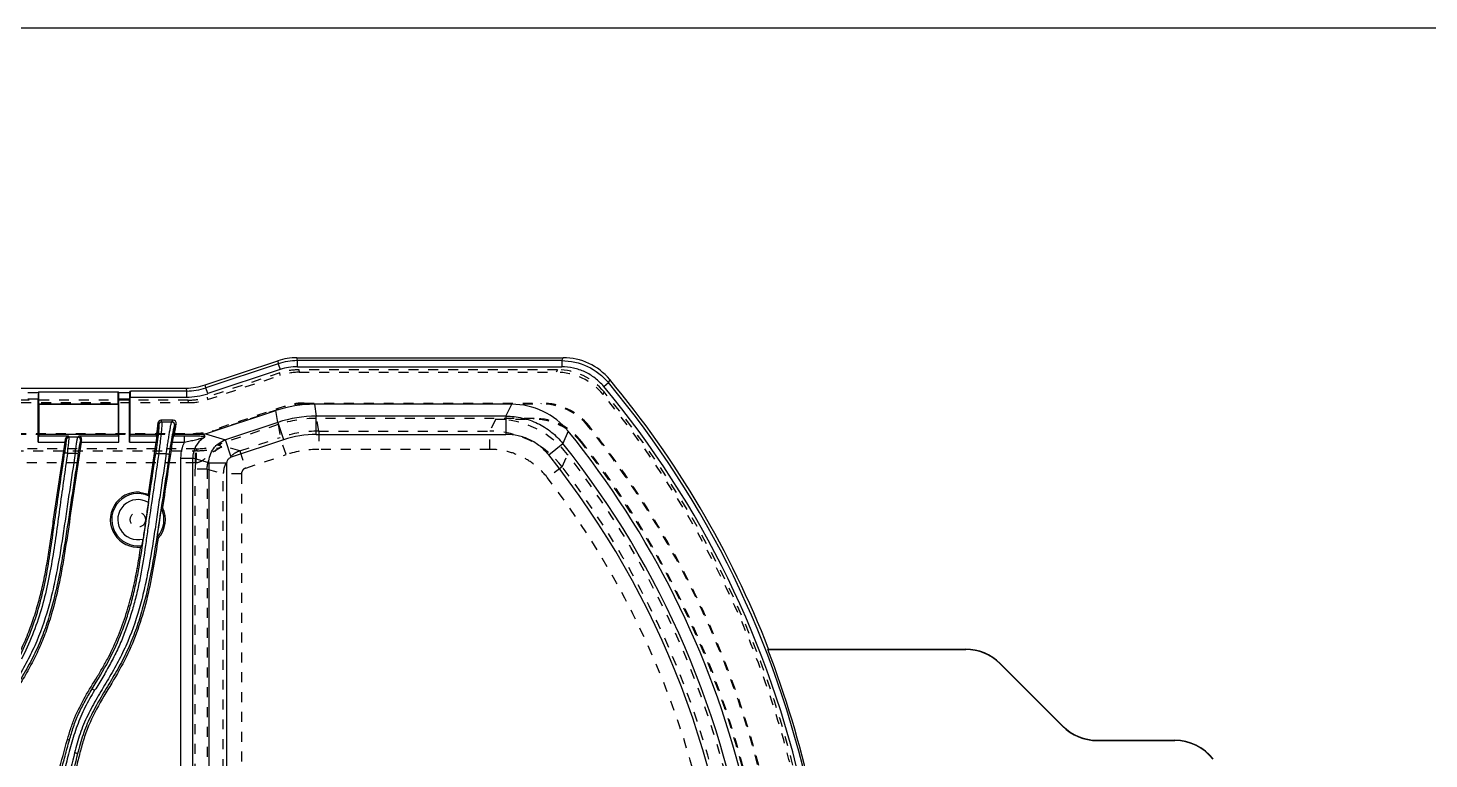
# Model space of a CAD drawing. Header units: millimetres. Extents: x -946 to 3963, y -10008 to 1396.
# Drawn here: x 113.6 to 344.2, y 126 to 246.4 of the extents above; entities that cross this region are included whole.
import ezdxf

# ---------------------------------------------------------------- set-up
doc = ezdxf.new("R2010")
doc.units = ezdxf.units.MM
doc.header["$LTSCALE"] = 16.335
doc.linetypes.add('HIDDEN', pattern=[0.2, 0.1, -0.1])
doc.layers.get('0').update_dxf_attribs({"linetype": 'CONTINUOUS'})
doc.layers.add('DEFAULT_2', color=8, linetype='HIDDEN')

msp = doc.modelspace()

# ---------------------------------------------------------------- linework, layer by layer
at = {"color": 7, "linetype": 'Continuous'}
for p, q in [((142.798, 187.593), (154.723, 191.568)), ((154.723, 191.568), (154.803, 191.078)), ((157.961, 191.591), (157.881, 192.081)), ((157.881, 192.081), (201.677, 192.081)), ((157.961, 190.592), (157.961, 191.591)), ((201.447, 191.591), (157.961, 191.591)), ((201.447, 191.591), (201.677, 192.081)), ((201.447, 191.591), (201.447, 190.592)), ((154.803, 191.078), (142.878, 187.103)), ((155.119, 190.131), (143.193, 186.156)), ((154.803, 191.078), (155.119, 190.131)), ((157.961, 190.592), (201.447, 190.592)), ((-83.119, 187.081), (139.64, 187.081)), ((139.64, 187.081), (139.72, 186.591)), ((142.878, 187.103), (142.798, 187.593)), ((143.193, 186.156), (142.878, 187.103)), ((208.359, 187.349), (209.127, 187.988)), ((209.347, 188.49), (209.127, 187.988)), ((115.342, 186.308), (113.575, 186.308)), ((113.6, 185.309), (115.317, 185.309)), ((115.317, 178.18), (115.317, 185.309)), ((115.427, 186.478), (115.342, 186.308)), ((115.427, 184.478), (115.427, 186.478)), ((115.427, 186.478), (128.49, 186.478)), ((115.459, 184.415), (115.427, 184.478)), ((115.427, 184.478), (128.49, 184.478)), ((128.49, 184.478), (128.459, 184.415)), ((128.49, 184.478), (128.49, 186.478)), ((128.575, 186.308), (128.49, 186.478)), ((130.342, 186.308), (128.575, 186.308)), ((128.6, 178.18), (128.6, 185.309)), ((128.6, 185.309), (130.317, 185.309)), ((130.317, 178.18), (130.317, 185.309)), ((130.342, 186.308), (130.483, 186.591)), ((130.459, 179.412), (130.459, 185.592)), ((130.459, 185.592), (139.72, 185.592)), ((139.72, 186.591), (130.483, 186.591)), ((139.72, 186.591), (139.72, 185.592)), ((115.459, 179.412), (115.459, 184.415)), ((115.459, 184.415), (128.459, 184.415)), ((128.459, 184.415), (128.459, 179.412)), ((142.83, 179.52), (154.43, 183.387)), ((154.749, 181.424), (154.43, 183.387)), ((160.746, 184.412), (161.065, 182.449)), ((193.226, 184.412), (160.746, 184.412)), ((161.065, 179.453), (161.065, 182.449)), ((192.285, 182.449), (161.065, 182.449)), ((192.285, 182.449), (193.226, 184.412)), ((192.285, 182.449), (192.285, 179.453)), ((134.877, 179.128), (135.163, 181.056)), ((135.163, 181.056), (135.017, 181.36)), ((135.511, 181.786), (135.657, 181.483)), ((137.515, 181.786), (135.511, 181.786)), ((137.279, 181.483), (135.657, 181.483)), ((137.279, 181.483), (137.515, 181.786)), ((138.009, 181.213), (137.773, 180.91)), ((154.749, 181.424), (146.107, 178.543)), ((154.749, 181.424), (155.696, 178.582)), ((202.542, 179.966), (201.653, 177.938)), ((115.317, 178.18), (119.736, 178.18)), ((115.342, 179.178), (115.459, 179.412)), ((120.281, 179.178), (115.342, 179.178)), ((128.459, 179.412), (115.459, 179.412)), ((119.89, 178.557), (119.809, 178.71)), ((120.384, 178.983), (120.281, 179.178)), ((121.808, 178.983), (120.384, 178.983)), ((121.808, 178.983), (121.969, 179.178)), ((128.575, 179.178), (121.969, 179.178)), ((122.425, 178.559), (122.302, 178.41)), ((122.365, 178.18), (128.6, 178.18)), ((128.459, 179.412), (128.575, 179.178)), ((130.317, 178.18), (134.736, 178.18)), ((130.342, 179.178), (130.459, 179.412)), ((134.851, 179.178), (130.342, 179.178)), ((134.728, 179.412), (130.459, 179.412)), ((133.457, 169.591), (134.736, 178.18)), ((134.877, 179.128), (134.728, 179.412)), ((137.365, 178.18), (139.348, 178.18)), ((137.74, 179.412), (137.507, 179.129)), ((139.348, 179.178), (137.548, 179.178)), ((142.542, 179.412), (137.74, 179.412)), ((139.348, 179.178), (139.348, 178.18)), ((142.83, 179.52), (146.107, 178.543)), ((147.055, 175.701), (146.107, 178.543)), ((155.689, 178.579), (147.055, 175.701)), ((161.073, 179.453), (192.285, 179.453)), ((199.311, 176.07), (201.653, 177.938)), ((120.145, 176.38), (121.4, 176.38)), ((135.13, 176.277), (136.384, 176.277)), ((138.736, 175.546), (138.736, 117.994)), ((138.736, 175.546), (140.729, 175.546)), ((140.729, 117.947), (140.729, 175.546)), ((143.383, 174.755), (140.729, 175.546)), ((143.383, 174.755), (143.383, -1.593)), ((143.383, 174.755), (146.371, 174.755)), ((146.371, -1.593), (146.371, 174.755)), ((131.99, 169.935), (133.457, 169.591)), ((135.597, 167.231), (135.778, 167.394)), ((135.035, 162.34), (134.91, 162.549)), ((131.857, 157.326), (131.604, 157.373)), ((235.509, 144.081), (235.36, 144.028)), ((235.36, 144.028), (267.947, 144.028)), ((235.509, 144.081), (267.947, 144.081)), ((267.947, 144.081), (267.947, 144.028)), ((273.567, 141.701), (273.604, 141.738)), ((283.88, 131.387), (273.567, 141.701)), ((273.604, 141.738), (283.917, 131.424)), ((283.917, 131.424), (283.88, 131.387)), ((120.44, 129.092), (120.115, 129.188)), ((289.574, 129.081), (302.352, 129.081)), ((289.574, 129.028), (289.574, 129.081)), ((289.574, 129.028), (302.352, 129.028)), ((302.352, 129.081), (302.352, 129.028))]:
    msp.add_line(p, q, dxfattribs=at)
msp.add_lwpolyline([(-305.989, 246.368), (687.124, 246.368), (687.124, -373.333), (-305.989, -373.333)], close=True)
for centre, radius, start, end in [((157.972, 181.537), 10.053, 90.06175, 108.37319), ((201.677, 182.096), 9.985, 39.82014, 90.00315), ((157.963, 181.59), 9.002, 90.01594, 108.41901), ((139.71, 196.638), 10.048, 270.05676, 288.37819), ((87.133, 86.581), 157.639, 12.33754, 39.7349), ((87.133, 86.581), 158.638, 12.27546, 39.7349), ((87.133, 86.581), 159.128, 21.18276, 39.82329), ((139.717, 196.594), 11.003, 270.01594, 288.41901), ((161.071, 162.44), 20.008, 90.01657, 108.41837), ((193.227, 172.43), 11.982, 38.97567, 90.00305), ((135.511, 181.287), 0.499, 89.9939, 171.60618), ((135.658, 180.981), 0.501, 90.07025, 171.40209), ((137.277, 180.982), 0.501, 351.74445, 89.8616), ((87.133, 86.581), 148.459, 13.96747, 38.97872), ((120.385, 178.482), 0.501, 90.07787, 171.43512), ((121.807, 178.482), 0.501, 351.66343, 89.86354), ((149.084, 174.19), 27.015, 170.6929, 171.50689), ((144.725, 175.541), 5.989, 153.8615, 163.39007), ((144.703, 175.549), 3.974, 123.49211, 180.05222), ((161.069, 162.453), 17, 89.98646, 108.44849), ((87.133, 86.581), 146.496, 7.98695, 38.58082), ((144.754, 175.54), 6.017, 163.45826, 179.9456), ((87.133, 86.581), 143.5, 3.32159, 38.58082), ((131.701, 165.411), 4.533, 86.34627, 275.97006), ((131.701, 165.411), 4.3, 64.26382, 278.92931), ((131.701, 165.411), 3.301, 58.17501, 285.03071), ((116.34, 163.187), 18.275, 19.49025, 20.51142), ((1734.441, -71.179), 1618.798, 171.495655, 171.710065), ((131.701, 165.411), 4.3, 318.25959, 25.03596), ((131.701, 165.411), 4.533, 317.34293, 25.94244), ((118.222, 171.584), 17.571, 322.56195, 323.62576), ((87.133, 86.581), 158.971, 12.31995, 21.18448), ((267.947, 136.081), 8, 45, 90), ((267.947, 136.081), 7.948, 45, 90), ((289.574, 137.081), 8, 225, 270), ((289.574, 137.081), 8.052, 225, 270), ((302.352, 121.081), 8, 37.92396, 90), ((302.352, 121.081), 7.948, 37.92396, 90)]:
    msp.add_arc(centre, radius, start, end, dxfattribs=at)
for centre, major_axis, ratio, start_param, end_param in [((157.886, 182.067), (1.604, -9.885), 0.9985935, 2.9809398, 3.3022455), ((139.636, 197.094), (-1.604, 9.885), 0.9985935, -3.3022455, -2.9809398), ((115.343, 185.309), (0, 1), 0.0261859, 0.0523599, 1.5707963), ((128.574, 185.309), (0, 1), 0.0261859, -1.5707963, -0.0523599), ((130.343, 185.309), (0, 1), 0.0261859, 0.0523599, 1.5707963), ((130.485, 185.592), (0, 1), 0.0261859, 0.0523599, 1.5707963), ((160.755, 164.384), (-3.208, 19.77), 0.9985935, -0.1606529, 0.1606529), ((5320.829, -592.505), (4124.678, -3238.736), 0.9991931, -2.6237227, -2.6233469), ((-1501.296, 423.972), (1641.435, 228.537), 0.9993382, -0.286637, -0.2855374), ((115.343, 178.18), (0, 1), 0.0261859, 0.0523599, 1.5707963), ((128.574, 178.18), (0, 1), 0.0261859, -1.5707963, -0.0523599), ((130.343, 178.18), (0, 1), 0.0261859, 0.0523599, 1.5707963), ((144.112, 175.725), (3.849, -1.147), 0.9958587, 2.1842053, 2.2609372), ((156.362, 172.073), (13.864, -7.769), 0.1266314, -2.9645303, -2.8687317)]:
    msp.add_ellipse(centre, major_axis=major_axis, ratio=ratio, start_param=start_param, end_param=end_param, dxfattribs=at)
for points, knots in [([(201.447, 191.591), (202.898, 191.59), (205.826, 190.932), (208.202, 189.099), (209.127, 187.988)], [0, 0, 0, 0, 0.5008121, 1, 1, 1, 1]), ([(208.359, 187.349), (207.935, 187.849), (206.983, 188.767), (205.294, 189.804), (203.416, 190.44), (202.102, 190.585), (201.447, 190.592)], [0, 0, 0, 0, 0.2499367, 0.5, 0.7500633, 1, 1, 1, 1]), ([(192.285, 182.449), (193.18, 182.448), (194.972, 182.242), (197.516, 181.346), (199.808, 179.916), (201.092, 178.641), (201.653, 177.938)], [0, 0, 0, 0, 0.2503203, 0.4992385, 0.7485062, 1, 1, 1, 1]), ([(135.163, 181.056), (135.17, 181.04), (135.174, 180.992), (135.176, 180.902), (135.172, 180.772), (135.158, 180.523), (135.123, 180.122), (135.062, 179.542), (134.98, 178.846), (134.88, 178.053), (134.764, 177.188), (134.68, 176.591), (134.636, 176.285)], [0, 0, 0, 0, 0.0105778, 0.0294461, 0.0565639, 0.091767, 0.1853948, 0.307893, 0.4554465, 0.6234806, 0.8069389, 1, 1, 1, 1]), ([(135.657, 181.483), (135.664, 181.467), (135.668, 181.416), (135.671, 181.319), (135.667, 181.179), (135.653, 180.909), (135.618, 180.471), (135.557, 179.838), (135.475, 179.076), (135.375, 178.21), (135.259, 177.266), (135.174, 176.613), (135.13, 176.277)], [0, 0, 0, 0, 0.0101578, 0.028713, 0.0555733, 0.0905334, 0.1838044, 0.3066002, 0.454849, 0.6227826, 0.8059772, 1, 1, 1, 1]), ([(136.384, 176.277), (136.432, 176.613), (136.526, 177.268), (136.668, 178.212), (136.804, 179.078), (136.93, 179.839), (137.042, 180.472), (137.126, 180.909), (137.186, 181.179), (137.22, 181.32), (137.249, 181.417), (137.268, 181.467), (137.279, 181.483)], [0, 0, 0, 0, 0.1929247, 0.3750381, 0.5421255, 0.6899815, 0.8129634, 0.9069125, 0.9423776, 0.9698424, 0.9890907, 1, 1, 1, 1]), ([(136.878, 176.138), (136.971, 176.737), (137.11, 177.603), (137.298, 178.703), (137.424, 179.399), (137.535, 179.978), (137.62, 180.379), (137.679, 180.627), (137.714, 180.758), (137.743, 180.848), (137.762, 180.895), (137.773, 180.91)], [0, 0, 0, 0, 0.3743434, 0.5415752, 0.6886871, 0.8112772, 0.9056103, 0.9413499, 0.9690975, 0.9886723, 1, 1, 1, 1]), ([(138.009, 181.213), (138.029, 181.35), (137.945, 181.658), (137.654, 181.786), (137.515, 181.786)], [0, 0, 0, 0, 0.5000318, 1, 1, 1, 1]), ([(122.365, 178.18), (122.073, 176.226), (121.484, 172.318), (120.644, 166.45), (119.931, 161.562), (119.285, 157.663), (118.554, 153.779), (117.595, 149.938), (116.31, 146.198), (115.144, 143.469), (113.785, 140.833), (112.292, 138.271), (110.747, 135.742), (109.545, 133.58), (108.728, 131.779), (108.184, 130.398), (107.718, 128.99), (107.318, 127.563), (106.953, 126.126), (106.471, 124.209), (105.858, 121.816), (105.176, 118.932), (104.562, 116.032), (104.016, 113.118), (103.359, 109.221), (102.675, 104.328), (101.896, 96.462), (101.662, 90.532), (101.662, 86.581)], [0, 0, 0, 0, 0.0624981, 0.1249962, 0.1874941, 0.2187435, 0.2499951, 0.3124799, 0.343738, 0.3749893, 0.4062459, 0.4374932, 0.468754, 0.5000005, 0.5156417, 0.5312811, 0.5469063, 0.5625299, 0.5781628, 0.5937942, 0.625041, 0.656289, 0.6875397, 0.7187893, 0.750039, 0.8125353, 0.8750316, 1, 1, 1, 1]), ([(106.7, 133.671), (107.108, 134.559), (108.033, 136.285), (109.566, 138.785), (111.084, 141.294), (112.466, 143.883), (113.64, 146.574), (114.636, 149.334), (115.478, 152.145), (116.162, 154.998), (116.711, 157.879), (117.158, 160.777), (117.58, 163.679), (118.15, 167.546), (118.873, 172.379), (119.449, 176.246), (119.736, 178.18)], [0, 0, 0, 0, 0.0624955, 0.1250088, 0.187505, 0.2500087, 0.3125073, 0.3750271, 0.4375311, 0.5000333, 0.5625354, 0.6250307, 0.6875291, 0.7500225, 0.8750111, 1, 1, 1, 1]), ([(119.89, 178.557), (119.893, 178.551), (119.895, 178.53), (119.897, 178.491), (119.895, 178.433), (119.889, 178.32), (119.873, 178.138), (119.845, 177.875), (119.808, 177.557), (119.745, 177.055), (119.69, 176.66), (119.651, 176.388)], [0, 0, 0, 0, 0.009542, 0.0276881, 0.0543547, 0.089304, 0.1828062, 0.3051787, 0.4529393, 0.6215761, 1, 1, 1, 1]), ([(119.736, 178.18), (119.743, 178.226), (119.769, 178.403), (119.793, 178.58), (119.809, 178.71)], [0, 0, 0, 0, 0.2624124, 1, 1, 1, 1]), ([(120.281, 179.178), (120.177, 179.17), (119.944, 179.07), (119.825, 178.839), (119.809, 178.71)], [0, 0, 0, 0, 0.4475279, 1, 1, 1, 1]), ([(120.145, 176.38), (120.186, 176.707), (120.239, 177.182), (120.302, 177.785), (120.34, 178.165), (120.367, 178.481), (120.383, 178.699), (120.389, 178.834), (120.391, 178.904), (120.389, 178.95), (120.387, 178.975), (120.384, 178.983)], [0, 0, 0, 0, 0.3786932, 0.5473421, 0.6950786, 0.8174576, 0.9108474, 0.9456456, 0.9721753, 0.9903031, 1, 1, 1, 1]), ([(121.4, 176.38), (121.444, 176.708), (121.506, 177.183), (121.591, 177.785), (121.649, 178.166), (121.7, 178.482), (121.743, 178.722), (121.773, 178.874), (121.794, 178.951), (121.802, 178.976), (121.808, 178.983)], [0, 0, 0, 0, 0.3768268, 0.5447917, 0.6921762, 0.8146591, 0.908595, 0.9708684, 0.989608, 1, 1, 1, 1]), ([(121.894, 176.24), (121.936, 176.514), (122, 176.909), (122.086, 177.411), (122.143, 177.728), (122.194, 177.991), (122.237, 178.192), (122.267, 178.319), (122.289, 178.383), (122.297, 178.404), (122.302, 178.41)], [0, 0, 0, 0, 0.375756, 0.5434413, 0.6907435, 0.8133048, 0.9076092, 0.970555, 0.9895448, 1, 1, 1, 1]), ([(122.425, 178.559), (122.45, 178.715), (122.364, 179.028), (122.089, 179.169), (121.969, 179.178)], [0, 0, 0, 0, 0.5675211, 1, 1, 1, 1]), ([(134.736, 178.18), (134.754, 178.302), (134.78, 178.481), (134.809, 178.71), (134.828, 178.858), (134.84, 178.981), (134.851, 179.077), (134.851, 179.138), (134.855, 179.17), (134.851, 179.178)], [0, 0, 0, 0, 0.3696476, 0.5389436, 0.6885842, 0.8135408, 0.9090729, 0.971911, 1, 1, 1, 1]), ([(137.365, 178.18), (137.096, 176.383), (136.556, 172.789), (136.036, 169.193), (135.778, 167.394)], [0, 0, 0, 0, 0.5000002, 1, 1, 1, 1]), ([(137.548, 179.178), (137.542, 179.171), (137.535, 179.138), (137.518, 179.077), (137.499, 178.981), (137.465, 178.803), (137.42, 178.532), (137.384, 178.303), (137.365, 178.18)], [0, 0, 0, 0, 0.0297712, 0.0939253, 0.1901684, 0.3151546, 0.6326665, 1, 1, 1, 1]), ([(142.747, 179.082), (142.534, 179.1), (142.047, 179.128), (140.914, 179.168), (139.994, 179.178), (139.348, 179.178)], [0, 0, 0, 0, 0.1885148, 0.4299591, 1, 1, 1, 1]), ([(139.348, 178.18), (139.509, 178.209), (139.829, 178.269), (140.299, 178.366), (140.753, 178.468), (141.188, 178.573), (141.537, 178.659), (141.803, 178.725), (141.991, 178.769), (142.165, 178.808), (142.299, 178.837), (142.392, 178.854), (142.447, 178.864), (142.483, 178.865), (142.505, 178.868), (142.51, 178.864)], [0, 0, 0, 0, 0.1519873, 0.3009779, 0.4450796, 0.5834258, 0.7152155, 0.778027, 0.8378708, 0.8937552, 0.9436912, 0.9647361, 0.9820145, 0.9942148, 1, 1, 1, 1]), ([(142.51, 178.863), (142.547, 178.893), (142.611, 178.943), (142.691, 179.011), (142.733, 179.045), (142.751, 179.076), (142.747, 179.082)], [0, 0, 0, 0, 0.4419119, 0.7514505, 0.9302115, 1, 1, 1, 1]), ([(143.383, 174.755), (143.383, 175.171), (143.52, 176.003), (144.093, 177.119), (144.969, 178.017), (145.713, 178.411), (146.107, 178.543)], [0, 0, 0, 0, 0.2518824, 0.5001764, 0.7483754, 1, 1, 1, 1]), ([(199.311, 176.07), (198.887, 176.589), (197.93, 177.545), (196.215, 178.628), (194.299, 179.293), (192.955, 179.445), (192.285, 179.453)], [0, 0, 0, 0, 0.2499347, 0.5, 0.7500653, 1, 1, 1, 1]), ([(121.4, 176.38), (121.077, 174.241), (120.585, 171.034), (119.955, 166.752), (119.326, 162.466), (118.642, 158.184), (117.768, 153.934), (116.711, 149.723), (115.258, 145.609), (113.32, 141.715), (111.688, 138.889), (109.989, 136.103), (108.682, 133.715), (107.778, 131.733), (107, 129.698), (106.554, 128.123), (106.313, 127.061)], [0, 0, 0, 0, 0.1245457, 0.1868714, 0.2492308, 0.3740509, 0.4365216, 0.4990288, 0.6240766, 0.6866784, 0.749307, 0.81194, 0.8746235, 0.9059554, 0.937304, 1, 1, 1, 1]), ([(121.894, 176.24), (121.566, 174.11), (120.923, 169.842), (119.976, 163.434), (118.969, 157.028), (117.808, 151.737), (116.515, 147.594), (115.518, 145.056), (114.594, 143.065), (113.574, 141.098), (112.175, 138.702), (110.736, 136.336), (109.65, 134.426), (108.895, 132.986), (108.236, 131.515), (107.499, 129.5), (107.069, 127.947), (106.799, 126.906)], [0, 0, 0, 0, 0.1241032, 0.2484165, 0.3728883, 0.4973453, 0.5597441, 0.6225257, 0.6541799, 0.6860317, 0.7500632, 0.8138478, 0.8453842, 0.8765576, 0.9073825, 0.9380846, 1, 1, 1, 1]), ([(112.133, 142.617), (112.795, 143.898), (113.978, 146.541), (115.38, 150.65), (116.432, 154.867), (117.183, 159.148), (117.687, 162.736), (118.088, 165.612), (118.504, 168.487), (119.03, 172.078), (119.444, 174.952), (119.651, 176.388)], [0, 0, 0, 0, 0.1244091, 0.2493291, 0.3741931, 0.4989729, 0.6241609, 0.686843, 0.7495254, 0.8748219, 1, 1, 1, 1]), ([(120.145, 176.38), (119.93, 174.943), (119.501, 172.069), (118.696, 166.309), (117.948, 160.535), (116.896, 154.803), (115.846, 150.552), (114.417, 146.406), (113.213, 143.742), (112.56, 142.436)], [0, 0, 0, 0, 0.1246563, 0.249405, 0.4991802, 0.6242279, 0.749397, 0.8746439, 1, 1, 1, 1]), ([(119.651, 176.388), (119.653, 176.393), (119.67, 176.4), (119.719, 176.41), (119.823, 176.411), (119.972, 176.401), (120.086, 176.388), (120.145, 176.38)], [0, 0, 0, 0, 0.033088, 0.0961047, 0.3159105, 0.6421884, 1, 1, 1, 1]), ([(136.384, 176.277), (136.062, 174.141), (135.571, 170.937), (134.941, 166.66), (134.313, 162.378), (133.628, 158.102), (132.75, 153.857), (131.689, 149.652), (130.23, 145.546), (128.289, 141.659), (126.657, 138.838), (124.96, 136.055), (123.658, 133.667), (122.759, 131.686), (121.985, 129.652), (121.541, 128.078), (121.302, 127.017)], [0, 0, 0, 0, 0.1245466, 0.1868726, 0.2492323, 0.3740529, 0.4365239, 0.4990315, 0.6240793, 0.6866805, 0.7493093, 0.8119417, 0.874624, 0.9059563, 0.937305, 1, 1, 1, 1]), ([(121.4, 176.38), (121.461, 176.371), (121.577, 176.35), (121.729, 176.315), (121.832, 176.283), (121.879, 176.258), (121.894, 176.246), (121.894, 176.24)], [0, 0, 0, 0, 0.3550411, 0.6824432, 0.9037357, 0.9670925, 1, 1, 1, 1]), ([(136.878, 176.138), (136.55, 174.009), (135.909, 169.746), (134.962, 163.346), (133.954, 156.948), (132.79, 151.664), (131.492, 147.527), (130.491, 144.993), (129.565, 143.006), (128.543, 141.042), (127.143, 138.65), (125.707, 136.287), (124.624, 134.378), (123.872, 132.939), (123.217, 131.469), (122.488, 129.453), (122.057, 127.903), (121.788, 126.862)], [0, 0, 0, 0, 0.1241016, 0.2484149, 0.3728831, 0.4973401, 0.5597458, 0.6225384, 0.6541986, 0.6860555, 0.7500907, 0.8138639, 0.8453895, 0.8765498, 0.9073703, 0.9380824, 1, 1, 1, 1]), ([(135.13, 176.277), (134.89, 174.6), (134.403, 171.245), (133.785, 167.052), (133.314, 163.692), (132.851, 160.328), (132.329, 156.969), (131.628, 153.643), (130.993, 151.171), (130.24, 148.732), (129.375, 146.329), (128.365, 143.981), (127.193, 141.709), (125.938, 139.481), (125.051, 138.025), (124.592, 137.307)], [0, 0, 0, 0, 0.1246204, 0.2493534, 0.3117592, 0.3741905, 0.4991276, 0.5616472, 0.624186, 0.6867602, 0.7493792, 0.8119886, 0.8746382, 0.9373244, 1, 1, 1, 1]), ([(131.855, 157.327), (132.131, 158.897), (132.483, 161.265), (132.921, 164.427), (133.372, 167.592), (133.953, 171.543), (134.409, 174.705), (134.636, 176.285)], [0, 0, 0, 0, 0.2496228, 0.3747259, 0.4998744, 0.7500699, 1, 1, 1, 1]), ([(134.636, 176.285), (134.638, 176.29), (134.653, 176.298), (134.704, 176.307), (134.808, 176.308), (134.958, 176.299), (135.072, 176.285), (135.13, 176.277)], [0, 0, 0, 0, 0.0316691, 0.0926635, 0.3162316, 0.6441843, 1, 1, 1, 1]), ([(136.384, 176.277), (136.445, 176.268), (136.561, 176.247), (136.713, 176.212), (136.817, 176.18), (136.865, 176.155), (136.878, 176.143), (136.878, 176.138)], [0, 0, 0, 0, 0.3527271, 0.6820879, 0.9075008, 0.9686102, 1, 1, 1, 1]), ([(146.413, 175.039), (146.459, 175.191), (146.623, 175.477), (146.905, 175.65), (147.055, 175.701)], [0, 0, 0, 0, 0.4999837, 1, 1, 1, 1]), ([(133.442, 168.216), (133.461, 168.344), (133.496, 168.584), (133.533, 168.869), (133.555, 169.063), (133.566, 169.168), (133.569, 169.237), (133.572, 169.274), (133.568, 169.285)], [0, 0, 0, 0, 0.3591095, 0.6755515, 0.8026266, 0.9017081, 0.9685284, 1, 1, 1, 1]), ([(134.91, 162.549), (134.908, 162.552), (134.909, 162.565), (134.909, 162.588), (134.912, 162.623), (134.918, 162.687), (134.929, 162.785), (134.946, 162.918), (134.965, 163.064), (134.993, 163.275), (135.031, 163.547), (135.078, 163.88), (135.143, 164.33), (135.227, 164.894), (135.308, 165.459), (135.376, 165.908), (135.426, 166.241), (135.468, 166.513), (135.501, 166.722), (135.525, 166.868), (135.548, 166.999), (135.565, 167.096), (135.578, 167.16), (135.585, 167.194), (135.592, 167.216), (135.594, 167.228), (135.597, 167.231)], [0, 0, 0, 0, 0.0023564, 0.0074411, 0.0149378, 0.0245031, 0.0485701, 0.077412, 0.1090165, 0.1423391, 0.211906, 0.2833167, 0.3553858, 0.5000609, 0.6447367, 0.7168084, 0.7882273, 0.8578032, 0.8911258, 0.9226997, 0.9515039, 0.9755392, 0.9850893, 0.9925729, 0.9976481, 1, 1, 1, 1]), ([(135.035, 162.34), (134.787, 160.716), (134.273, 157.472), (133.309, 152.637), (131.971, 147.889), (130.144, 143.299), (127.748, 138.984), (125.131, 134.811), (123.356, 131.086), (122.388, 127.942), (121.8, 125.549), (121.203, 123.159), (120.606, 120.768), (120.055, 118.367), (119.383, 115.152), (118.656, 111.11), (117.685, 104.612), (116.878, 96.435), (116.662, 89.865), (116.662, 86.581)], [0, 0, 0, 0, 0.0625005, 0.1250016, 0.1875025, 0.2500086, 0.3125033, 0.375007, 0.4375161, 0.4687468, 0.5000216, 0.5312875, 0.56253, 0.5937767, 0.625031, 0.6875319, 0.7500324, 0.875016, 1, 1, 1, 1]), ([(132.369, 161.164), (132.376, 161.173), (132.383, 161.209), (132.401, 161.276), (132.42, 161.38), (132.456, 161.572), (132.503, 161.856), (132.539, 162.096), (132.558, 162.223)], [0, 0, 0, 0, 0.0314999, 0.0983562, 0.1974621, 0.3245417, 0.6409515, 1, 1, 1, 1]), ([(120.115, 129.188), (120.29, 129.802), (120.65, 131.027), (121.523, 133.429), (122.997, 136.27), (124.688, 138.975), (125.998, 141.166), (127.224, 143.406), (128.557, 146.31), (129.839, 149.923), (130.862, 153.615), (131.38, 156.116), (131.604, 157.373)], [0, 0, 0, 0, 0.0625265, 0.1250148, 0.2500003, 0.3750048, 0.4375017, 0.5000035, 0.6250014, 0.7500021, 0.8750019, 1, 1, 1, 1]), ([(124.172, 137.526), (125.095, 139.062), (126.995, 142.087), (128.824, 146.171), (129.994, 149.534), (130.745, 152.101), (131.366, 154.701), (131.701, 156.45), (131.855, 157.327)], [0, 0, 0, 0, 0.2513207, 0.5002744, 0.6253146, 0.7503751, 0.8752281, 1, 1, 1, 1]), ([(124.592, 137.307), (124.011, 136.392), (122.937, 134.503), (121.666, 131.501), (120.86, 128.91), (120.299, 126.816), (119.757, 124.715), (119.106, 122.083), (118.135, 117.853), (116.697, 110.391), (115.31, 99.613), (114.942, 90.924), (114.943, 86.581)], [0, 0, 0, 0, 0.0624518, 0.1249003, 0.1873497, 0.2185822, 0.2498175, 0.3122886, 0.3747758, 0.4997789, 0.7498462, 1, 1, 1, 1]), ([(120.434, 129.093), (120.643, 129.831), (120.975, 130.935), (121.5, 132.383), (122.104, 133.807), (122.989, 135.529), (123.773, 136.863), (124.172, 137.526)], [0, 0, 0, 0, 0.2484656, 0.3734009, 0.4986746, 0.7494378, 1, 1, 1, 1]), ([(124.172, 137.527), (124.176, 137.528), (124.191, 137.523), (124.216, 137.515), (124.257, 137.496), (124.334, 137.457), (124.448, 137.394), (124.543, 137.339), (124.593, 137.309)], [0, 0, 0, 0, 0.0272586, 0.0871251, 0.1797419, 0.3045158, 0.6334822, 1, 1, 1, 1]), ([(114.059, 86.581), (114.059, 90.178), (114.313, 97.376), (115.458, 108.115), (117.345, 118.751), (119.129, 125.728), (120.115, 129.188)], [0, 0, 0, 0, 0.2499978, 0.4999971, 0.7499975, 1, 1, 1, 1]), ([(114.444, 86.581), (114.444, 90.176), (114.695, 97.353), (115.639, 106.276), (116.763, 113.35), (117.619, 117.749), (118.4, 121.254), (119.036, 123.877), (119.728, 126.487), (120.188, 128.228), (120.434, 129.093)], [0, 0, 0, 0, 0.2504372, 0.4997934, 0.6244661, 0.7493187, 0.8118975, 0.8745956, 0.9372949, 1, 1, 1, 1]), ([(121.305, 127.016), (120.881, 125.374), (120.242, 122.908), (119.451, 119.603), (118.722, 116.271), (117.932, 112.075), (117.149, 107.012), (116.537, 101.928), (115.954, 95.123), (115.779, 89.998), (115.779, 86.581)], [0, 0, 0, 0, 0.1243441, 0.1866463, 0.2491008, 0.3743147, 0.4995099, 0.6245386, 0.7495385, 1, 1, 1, 1]), ([(121.788, 126.862), (121.364, 125.223), (120.727, 122.763), (119.937, 119.467), (119.211, 116.149), (118.423, 111.971), (117.643, 106.929), (117.033, 101.866), (116.452, 95.088), (116.277, 89.984), (116.277, 86.581)], [0, 0, 0, 0, 0.1245899, 0.1869286, 0.2493407, 0.3744811, 0.4996368, 0.6246429, 0.7496022, 1, 1, 1, 1]), ([(121.788, 126.862), (121.787, 126.867), (121.771, 126.873), (121.745, 126.886), (121.698, 126.902), (121.609, 126.932), (121.475, 126.971), (121.361, 127.002), (121.302, 127.017)], [0, 0, 0, 0, 0.0263609, 0.0872375, 0.1818588, 0.308835, 0.6401202, 1, 1, 1, 1])]:
    msp.add_open_spline(points, degree=3, knots=knots, dxfattribs=at)
for points in [[(137.773, 180.91), (137.685, 180.316), (137.596, 179.722), (137.507, 179.129)], [(146.371, 174.755), (146.371, 174.85), (146.385, 174.947), (146.413, 175.039)], [(131.604, 157.373), (131.814, 158.546), (131.997, 159.724), (132.173, 160.903)]]:
    msp.add_open_spline(points, degree=3, dxfattribs=at)
at = {"layer": 'DEFAULT_2', "color": 8, "linetype": 'HIDDEN'}
for p, q in [((155.048, 189.568), (143.123, 185.593)), ((143.188, 185.19), (155.113, 189.165)), ((155.113, 189.165), (155.048, 189.568)), ((158.206, 190.081), (158.271, 189.677)), ((200.737, 190.081), (158.206, 190.081)), ((158.271, 189.677), (200.546, 189.677)), ((200.737, 190.081), (200.546, 189.677)), ((-83.509, 184.677), (140.03, 184.677)), ((139.965, 185.081), (-83.443, 185.081)), ((140.03, 184.677), (139.965, 185.081)), ((143.123, 185.593), (143.188, 185.19)), ((159.092, 184.617), (159.115, 184.481)), ((159.092, 184.617), (198.127, 184.617)), ((159.115, 184.481), (198.062, 184.481)), ((198.062, 184.481), (198.127, 184.617)), ((208.264, 186.027), (208.447, 186.441)), ((155.934, 184.104), (144.009, 180.129)), ((144.031, 179.993), (155.957, 183.968)), ((155.957, 183.968), (155.934, 184.104)), ((144.009, 180.129), (144.031, 179.993)), ((154.809, 181.056), (144.985, 177.781)), ((154.809, 181.056), (155.149, 178.956)), ((161.465, 179.981), (161.125, 182.081)), ((196.895, 182.081), (161.125, 182.081)), ((161.465, 179.981), (161.465, 176.985)), ((161.465, 179.981), (189.621, 179.981)), ((190.586, 181.944), (189.621, 179.981)), ((189.621, 176.985), (189.621, 179.981)), ((190.586, 181.944), (196.829, 181.944)), ((196.829, 181.944), (196.895, 182.081)), ((205.951, 180.837), (205.888, 180.697)), ((-84.352, 179.481), (140.873, 179.481)), ((-84.341, 179.617), (140.862, 179.617)), ((140.862, 179.481), (140.862, 179.617)), ((145.515, 177.395), (144.834, 177.727)), ((148.49, 176.737), (144.985, 177.781)), ((148.49, 176.737), (155.149, 178.956)), ((156.097, 176.114), (155.149, 178.956)), ((204.773, 178.232), (204.709, 178.092)), ((-84.794, 176.761), (141.207, 176.761)), ((141.298, 177.081), (-84.742, 177.081)), ((141.207, 174.763), (141.207, 176.761)), ((148.49, 176.737), (149.437, 173.894)), ((149.446, 173.897), (156.089, 176.112)), ((189.621, 176.985), (161.473, 176.985)), ((201.517, 174.105), (202.414, 176.156)), ((141.207, 174.763), (-84.794, 174.763)), ((141.119, -0.578), (141.119, 173.739)), ((143.111, 173.739), (141.119, 173.739)), ((143.111, 173.739), (143.111, -0.578)), ((143.111, 173.739), (145.765, 172.948)), ((145.765, 0.213), (145.765, 172.948)), ((148.754, 172.948), (145.765, 172.948)), ((148.754, 172.948), (148.754, 0.213)), ((201.517, 174.105), (199.138, 172.284))]:
    msp.add_line(p, q, dxfattribs=at)
msp.add_circle((131.701, 165.411), 1.25, dxfattribs=at)
for centre, radius, start, end in [((200.547, 179.692), 9.985, 39.38205, 90.00325), ((200.737, 180.096), 9.985, 39.4564, 90.00323), ((198.062, 174.496), 9.985, 38.39417, 90.00341), ((198.128, 174.632), 9.985, 38.42082, 90.00341), ((87.133, 86.581), 156.725, 320.61471, 39.38529), ((87.133, 86.581), 157.128, 320.54036, 39.45964), ((161.471, 159.973), 20.008, 90.01657, 108.41837), ((189.617, 164.995), 14.986, 37.43508, 89.98713), ((190.587, 166.967), 14.978, 37.84423, 90.00331), ((196.829, 171.959), 9.985, 37.89042, 90.00351), ((196.896, 172.096), 9.985, 37.91786, 90.00351), ((87.133, 86.581), 151.528, 321.60242, 38.39758), ((87.133, 86.581), 151.664, 321.57578, 38.42422), ((141.298, 187.068), 9.987, 270.00017, 290.73121), ((87.133, 86.581), 148.992, 322.10607, 37.89393), ((87.133, 86.581), 149.128, 322.07863, 37.92137), ((141.207, 98.167), 78.594, 89.83985, 90.00003), ((161.469, 159.986), 17, 89.98646, 108.44849), ((87.133, 86.581), 145.992, 322.15246, 37.84754), ((147.111, 173.738), 5.993, 170.14682, 179.98892), ((138.211, 193.04), 18.52, 279.30897, 279.66416), ((87.133, 86.581), 144.029, 322.57776, 37.42224), ((87.133, 86.581), 141.033, 322.57776, 37.42224)]:
    msp.add_arc(centre, radius, start, end, dxfattribs=at)
for centre, major_axis, ratio, start_param, end_param in [((158.21, 180.067), (-1.604, 9.885), 0.9985935, -0.1606529, 0.1606529), ((158.276, 179.663), (-1.604, 9.885), 0.9985935, -0.1606529, 0.1606529), ((139.96, 195.094), (1.604, -9.885), 0.9985935, -0.1606529, 0.1606529), ((140.026, 194.691), (-1.604, 9.885), 0.9985935, -3.3022455, -2.9809398), ((159.097, 174.603), (-1.604, 9.885), 0.9985935, -0.1606529, 0.1606529), ((159.119, 174.467), (-1.604, 9.885), 0.9985935, -0.1606529, 0.1606529), ((140.847, 189.631), (1.604, -9.885), 0.9985935, -0.1606529, 0.1606529), ((140.869, 189.494), (-1.604, 9.885), 0.9985935, -3.3022455, -2.9809398), ((161.133, 162.053), (-3.208, 19.77), 0.9985935, -0.1606529, 0.1606529), ((146.267, 173.986), (3.849, -1.147), 0.9958587, 2.1842053, 2.2243646)]:
    msp.add_ellipse(centre, major_axis=major_axis, ratio=ratio, start_param=start_param, end_param=end_param, dxfattribs=at)
for points, knots in [([(141.298, 177.081), (141.307, 177.055), (141.346, 176.947), (141.39, 176.84), (141.427, 176.76)], [0, 0, 0, 0, 0.2371169, 1, 1, 1, 1]), ([(141.32, 174.782), (141.743, 174.839), (142.527, 175.218), (143.449, 176.048), (144.402, 176.835), (145.131, 177.238), (145.515, 177.395)], [0, 0, 0, 0, 0.2567493, 0.5025395, 0.7501795, 1, 1, 1, 1]), ([(141.32, 174.782), (141.321, 175.019), (141.325, 175.37), (141.339, 175.825), (141.352, 176.129), (141.368, 176.381), (141.383, 176.571), (141.404, 176.686), (141.414, 176.748), (141.427, 176.76)], [0, 0, 0, 0, 0.3574454, 0.5312596, 0.6876767, 0.8171207, 0.9131072, 0.9731748, 1, 1, 1, 1]), ([(141.427, 176.76), (141.889, 176.759), (143.272, 176.835), (144.635, 177.124), (145.515, 177.395)], [0, 0, 0, 0, 0.3338955, 1, 1, 1, 1]), ([(143.111, 173.739), (143.111, 174.124), (143.223, 174.898), (143.718, 175.958), (144.497, 176.832), (145.162, 177.242), (145.515, 177.395)], [0, 0, 0, 0, 0.2500338, 0.5000651, 0.7500629, 1, 1, 1, 1]), ([(148.49, 176.737), (148.096, 176.604), (147.351, 176.21), (146.476, 175.312), (145.903, 174.196), (145.766, 173.364), (145.765, 172.948)], [0, 0, 0, 0, 0.2516246, 0.4998236, 0.7481176, 1, 1, 1, 1]), ([(199.138, 172.284), (198.577, 173.006), (197.297, 174.337), (194.968, 175.827), (192.369, 176.77), (190.535, 176.98), (189.621, 176.985)], [0, 0, 0, 0, 0.2500069, 0.500005, 0.7500009, 1, 1, 1, 1]), ([(149.446, 173.897), (149.251, 173.831), (148.886, 173.579), (148.756, 173.154), (148.754, 172.948)], [0, 0, 0, 0, 0.5000306, 1, 1, 1, 1])]:
    msp.add_open_spline(points, degree=3, knots=knots, dxfattribs=at)

doc.saveas('drawing.dxf')
